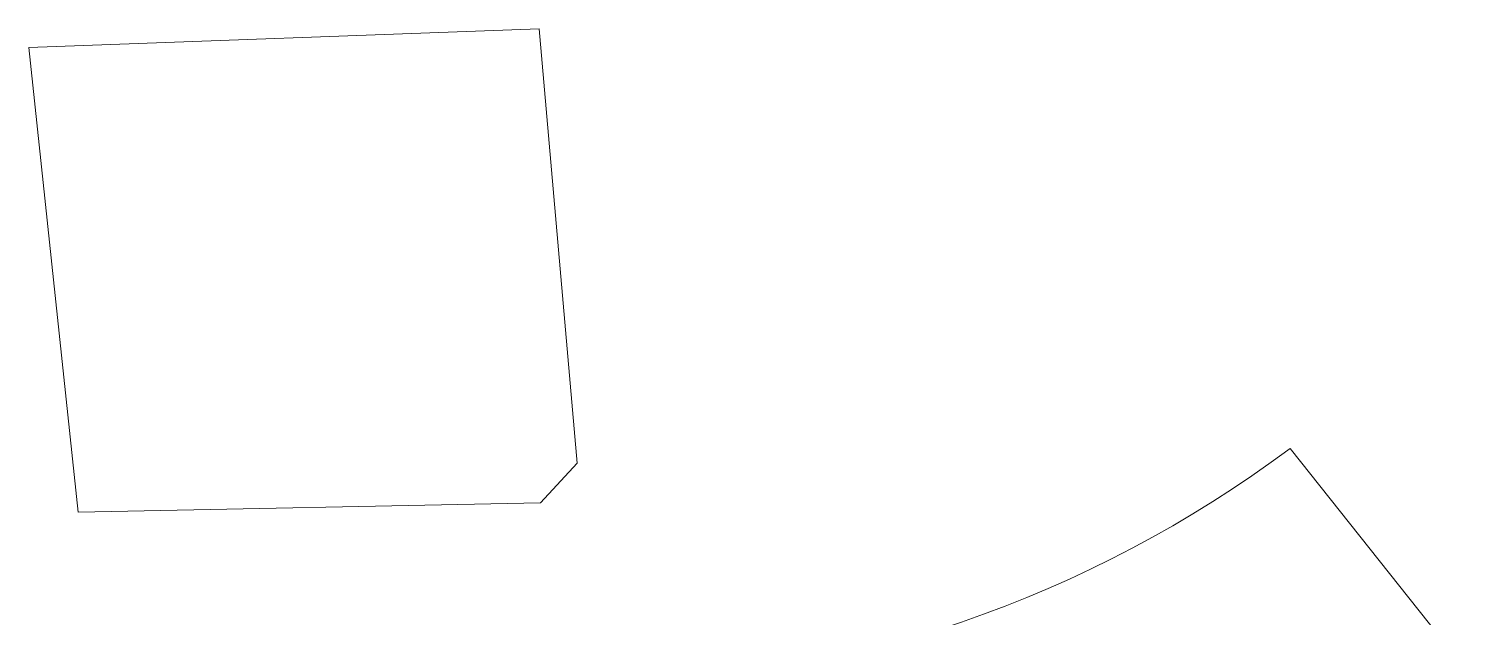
# Model space of a CAD drawing. Extents: x 121658 to 184658, y 9304 to 53801.
# Drawn here: x 130715 to 134630, y 15429 to 17027 of the extents above; entities that cross this region are included whole.
import ezdxf

# ---------------------------------------------------------------- set-up
doc = ezdxf.new("R2010")
doc.units = 0
doc.header["$LTSCALE"] = 1000
doc.header["$MEASUREMENT"] = 0
doc.layers.add('140', color=2, linetype='Continuous', lineweight=5)

msp = doc.modelspace()

# ---------------------------------------------------------------- linework, layer by layer
at = {"layer": '140', "color": 7}
for p, q in [((132100.8, 17027.1), (130714.8, 16976.1)), ((132204.3, 15846.7), (132100.8, 17027.1)), ((130714.8, 16976.1), (130848.6, 15714.4)), ((134629.6, 15272.6), (134140.3, 15887.2)), ((132104.5, 15739.6), (132204.3, 15846.7)), ((130848.6, 15714.4), (132104.5, 15739.6))]:
    msp.add_line(p, q, dxfattribs=at)
msp.add_ellipse((132186.3, 18502.9), major_axis=(3203.1, 632.6), ratio=1, start_param=4.538398, end_param=5.15903, dxfattribs=at)

doc.saveas('drawing.dxf')
